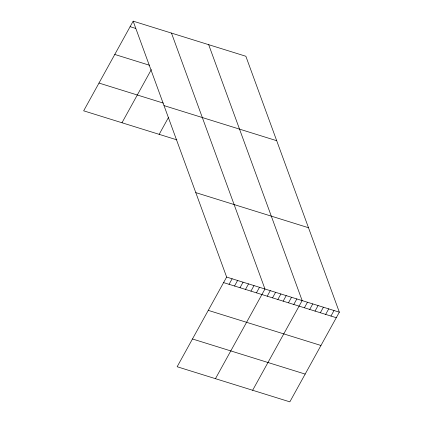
<?xml version="1.0" encoding="UTF-8"?>
<svg xmlns="http://www.w3.org/2000/svg" width="423" height="423" viewBox="0 0 423 423"><rect width="100%" height="100%" fill="white"/><g stroke="black" fill="none" stroke-linecap="round" stroke-linejoin="round"><path stroke-width="0.63" d="M133.16 21.15L226.643 277.07L177.142 366.741L289.84 401.85L339.336 312.179L245.858 56.259L133.16 21.15L83.664 110.821L176.877 139.86M121.977 122.76L151.344 69.562M159.17 134.345L168.428 117.568M229.06 284.309L232.116 278.778M234.538 286.011L237.589 280.481M240.01 287.719L243.061 282.189M245.483 289.422L248.539 283.891M250.955 291.13L254.012 285.599M256.433 292.832L259.484 287.302M215.455 378.68L264.957 289.009L171.479 33.089M267.22 296.195L270.271 290.664M272.528 297.85L275.585 292.319M277.842 299.505L280.898 293.974M283.156 301.16L286.207 295.629M288.47 302.815L291.521 297.284M293.784 304.47L296.835 298.939M252.647 390.265L302.149 300.594L208.671 44.674M304.407 307.78L307.463 302.249M309.721 309.435L312.771 303.904M315.035 311.09L318.085 305.559M320.348 312.745L323.399 307.214M325.657 314.4L328.713 308.869M330.971 316.055L334.027 310.524M130.11 26.681L135.582 28.389M114.781 54.445L149.451 65.248M98.987 83.056L163.278 103.085M164.013 105.602L276.705 140.711M195.791 192.618L308.489 227.727M226.643 277.07L339.336 312.179M223.587 282.601L336.285 317.71M208.259 310.366L320.957 345.475M192.47 338.976L305.163 374.085"/></g></svg>
